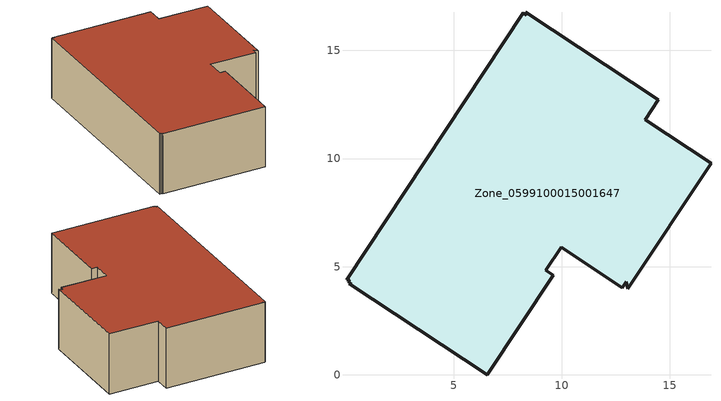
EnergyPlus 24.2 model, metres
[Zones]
Zone_0599100015001647
 floor ground (C_G): 13.07,3.98 12.99,4.3 12.79,4.03 9.97,5.89 9.27,4.82 9.6,4.6 6.56,0 0.17,4.2 0.26,4.22 0.13,4.3 0.19,4.39 0.05,4.39 8.22,16.73 8.26,16.7 8.36,16.64 8.34,16.76 14.47,12.71 13.87,11.79 16.91,9.78 z1.21
 wall outside (C_F): 13.87,11.79 14.47,12.71 8.34,16.76 8.36,16.64 8.26,16.7 8.22,16.73 0.05,4.39 0.19,4.39 0.13,4.3 0.26,4.22 0.17,4.2 6.56,0 9.6,4.6 9.27,4.82 9.97,5.89 12.79,4.03 12.99,4.3 13.07,3.98 16.91,9.78 13.87,11.79 z1.21:5.7
 roof outside (C_R): 12.99,4.3 13.07,3.98 16.91,9.78 13.87,11.79 14.47,12.71 8.34,16.76 8.36,16.64 8.26,16.7 8.22,16.73 0.05,4.39 0.19,4.39 0.13,4.3 0.26,4.22 0.17,4.2 6.56,0 9.6,4.6 9.27,4.82 9.97,5.89 12.79,4.03 z5.7
[BUILDING]
Pand.0599100015001647: North Axis=0; Terrain=City; Loads Convergence Tolerance Value=0.04; Temperature Convergence Tolerance Value=0.4; Solar Distribution=FullExterior; Maximum Number of Warmup Days=25; Minimum Number of Warmup Days=1
[Site:Location]
Rotterdam.The.Hague.AP_ZH_NLD Design_Conditions: Latitude=51.96; Longitude=4.45; Time Zone=1; Elevation=-4.5
[SITE:GROUNDTEMPERATURE:BUILDINGSURFACE]
18, 18, 18, 18, 18, 18, 18, 18, 18, 18, 18, 18
[MATERIAL] Thermal Absorptance=0.9; Solar Absorptance=0.7; Visible Absorptance=0.7
Name | Roughness | Thickness | Conductivity | Density | Specific Heat
G.D.1992-2005 | MediumSmooth | 0.15 | 0.06 | 540 | 1210
F.D.1992-2005 | Rough | 0.3 | 0.12 | 1920 | 840
R.D.1992-2005 | MediumRough | 0.2 | 0.08 | 1500 | 1000
[CONSTRUCTION]
C_G: G.D.1992-2005
C_F: F.D.1992-2005
C_R: R.D.1992-2005
[ZONE]
Zone_0599100015001647: Type=1; Multiplier=1; Ceiling Height=Autocalculate; Volume=Autocalculate; Floor Area=autocalculate; Part of Total Floor Area=Yes
[ZONEINFILTRATION:DESIGNFLOWRATE]
Infil_Zone_0599100015001647: Zone or ZoneList or Space or SpaceList=Zone_0599100015001647; Schedule=AlwaysOn; Design Flow Rate Calculation Method=Flow/Area; Flow Rate per Floor Area=0.0021; Constant Term Coefficient=1; Temperature Term Coefficient=0; Velocity Term Coefficient=0; Velocity Squared Term Coefficient=0
[HVACTEMPLATE:ZONE:IDEALLOADSAIRSYSTEM]
Zone_0599100015001647: Maximum Heating Supply Air Temperature=50; Minimum Cooling Supply Air Temperature=13; Maximum Heating Supply Air Humidity Ratio=0.0156; Minimum Cooling Supply Air Humidity Ratio=0.0077; Heating Limit=NoLimit; Cooling Limit=NoLimit; Dehumidification Control Type=ConstantSensibleHeatRatio; Cooling Sensible Heat Ratio=0.7; Dehumidification Setpoint=60; Humidification Control Type=None; Humidification Setpoint=30; Outdoor Air Method=None; Outdoor Air Flow Rate per Person=0.00944; Outdoor Air Flow Rate per Zone Floor Area=0; Outdoor Air Flow Rate per Zone=0; Demand Controlled Ventilation Type=None; Outdoor Air Economizer Type=NoEconomizer; Heat Recovery Type=None; Sensible Heat Recovery Effectiveness=0.7; Latent Heat Recovery Effectiveness=0.65
[ZONECONTROL:THERMOSTAT]
ThermostatControl_Zone_0599100015001647: Zone or ZoneList=Zone_0599100015001647; Control Type Schedule=DualSetpointControlType; Control 1=Thermostat_Zone_0599100015001647; Temperature Difference Between Cutout And Setpoint=0
[THERMOSTATSETPOINT:DUALSETPOINT]
Thermostat_Zone_0599100015001647: Heating Setpoint Temperature Schedule=HeatingSetpoint_Zone_0599100015001647; Cooling Setpoint Temperature Schedule=CoolingSetpoint_Zone_0599100015001647
[SCHEDULE:COMPACT]
HeatingSetpoint_Zone_0599100015001647: Through: 12/31, For: AllDays, Until: 24:00, 21
CoolingSetpoint_Zone_0599100015001647: Through: 12/31, For: AllDays, Until: 24:00, 24
DualSetpointControlType: Through: 12/31, For: AllDays, Until: 24:00, 4
AlwaysOn: Through: 12/31, For: AllDays, Until: 24:00, 1
